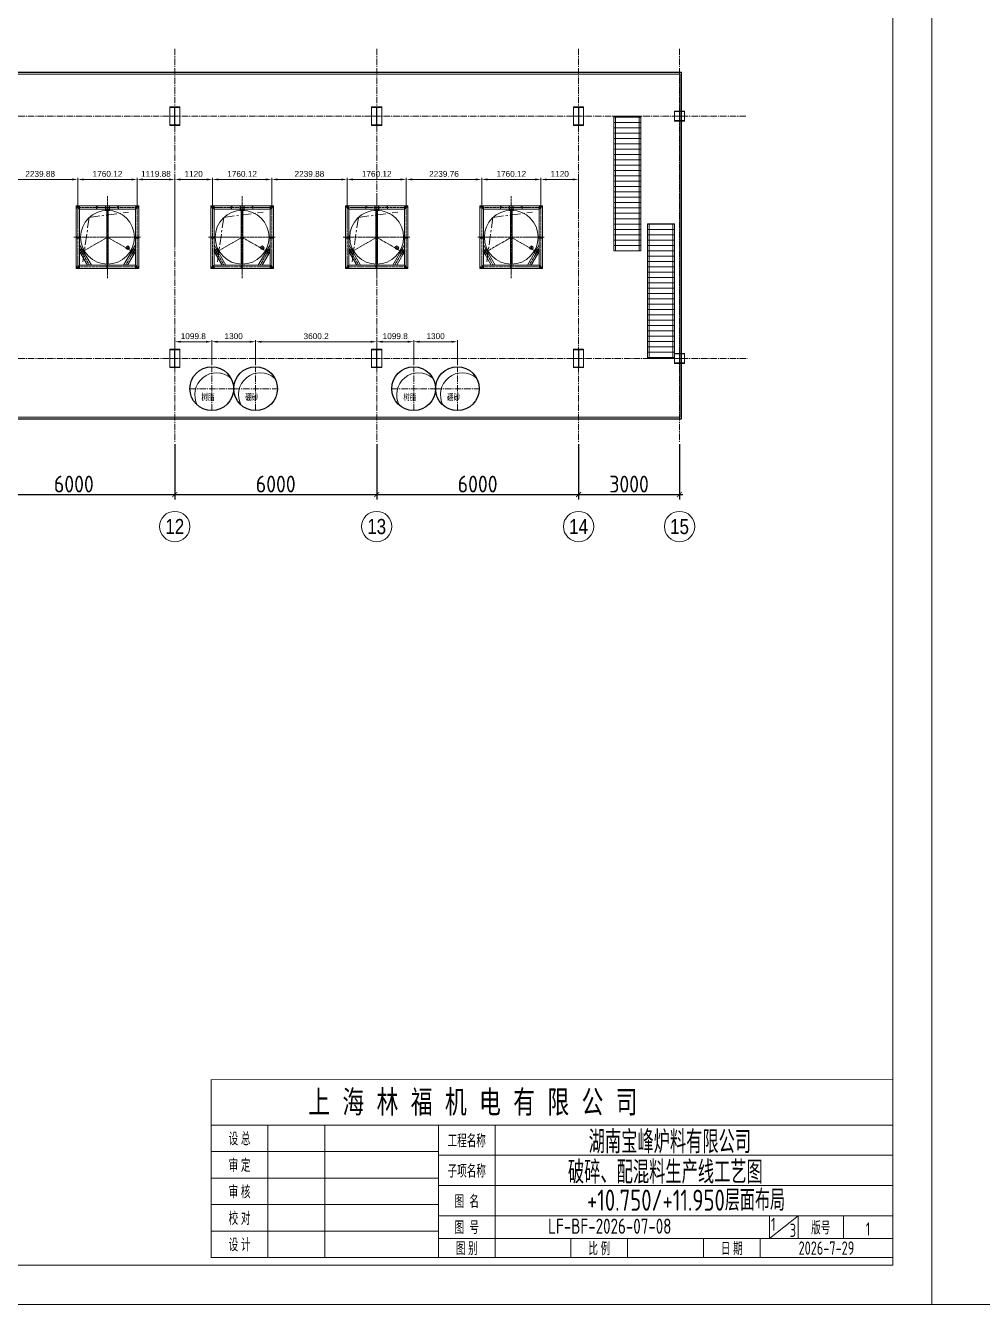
# Model space of a CAD drawing. Header units: millimetres. Extents: x 163705 to 1616509, y 81827 to 302547.
# Drawn here: x 1002869 to 1031304, y 114945 to 152950 of the extents above; entities that cross this region are included whole.
import ezdxf
from ezdxf.enums import TextEntityAlignment as Align

# ---------------------------------------------------------------- set-up
doc = ezdxf.new("R2010")
doc.units = ezdxf.units.MM
doc.header["$LTSCALE"] = 10
for name, pattern in [('ACAD_ISO02W100', [15, 12, -3]), ('CENTER', [50.8, 31.75, -6.35, 6.35, -6.35]), ('CENTER2', [28.575, 19.05, -3.175, 3.175, -3.175])]:
    doc.linetypes.add(name, pattern=pattern)
for name, color, linetype, lineweight in [('1-中心线', 1, 'CENTER2', 0), ('1-剖面线', 8, 'Continuous', 0), ('1-图框层', 7, 'Continuous', 0), ('1-护栏', 4, 'Continuous', 18), ('1-文本', 4, 'Continuous', 0), ('1-标注', 3, 'Continuous', 0), ('1-虚线', 8, 'ACAD_ISO02W100', 0), ('1-设备轮廓', 2, 'Continuous', 18), ('1-轴线', 9, 'CENTER', 0), ('1-钢构', 6, 'Continuous', 0)]:
    doc.layers.add(name, color=color, linetype=linetype, lineweight=lineweight)
doc.styles.add('ARIAL', font='arial.ttf', dxfattribs={"width": 0.7})
doc.styles.add('CGY_HZ', font='tssdeng.shx', dxfattribs={"width": 0.75, "bigfont": 'tssdchn.shx'})
doc.styles.add('GY', font='arial.ttf', dxfattribs={"width": 0.6})
doc.styles.add('gy2', font='tssdeng.shx', dxfattribs={"width": 0.7, "bigfont": 'tssdchn.shx'})
doc.styles.add('HZ', font='gbenor.shx', dxfattribs={"bigfont": 'gbcbig.shx'})
doc.styles.get("Standard").update_dxf_attribs({"font": 'arial.ttf'})
doc.styles.add('基础标注', font='arial.ttf', dxfattribs={"width": 0.7})
doc.dimstyles.new('100$0', dxfattribs={"dimscale": 100, "dimtxt": 5, "dimasz": 1.5, "dimexe": 1.5, "dimexo": 0.5, "dimtad": 1, "dimdec": 0, "dimdsep": 46, "dimtxsty": 'HZ', "dimblk": 'ARCHTICK', "dimcen": 2.5, "dimdle": 1, "dimclrd": 256, "dimclre": 256, "dimadec": 0, "dimazin": 0, "dimtfac": 1, "dimtdec": 0, "dimtmove": 0, "dimatfit": 3, "dimfxl": 0, "dimarcsym": 0})
doc.dimstyles.new('AM_GB50$0', dxfattribs={"dimscale": 50, "dimtxt": 3.5, "dimasz": 3.5, "dimexe": 1, "dimexo": 1, "dimgap": 1.5, "dimtad": 1, "dimdsep": 46, "dimtxsty": 'Standard', "dimcen": 0, "dimclrd": 256, "dimclre": 256, "dimclrt": 2, "dimadec": 0, "dimazin": 2, "dimtp": 0.1, "dimtm": 0.1, "dimtfac": 0.71, "dimtdec": 3, "dimtmove": 0, "dimatfit": 3, "dimfxl": 0, "dimlwd": -1, "dimlwe": -1, "dimarcsym": 0})

# ---------------------------------------------------------------- blocks, each defined once
blk = doc.blocks.new('标题栏')
at = {"layer": '1-图框层', "ltscale": 0.8}
for p, q in [((-11953, 2690), (0, 2690)), ((-11953, 1893), (0, 1893)), ((-3243, 498), (-2490, 1096)), ((-3243, 498), (-3243, 1096))]:
    blk.add_line(p, q, dxfattribs=at)
at = {"layer": '1-图框层'}
blk.add_line((-12950, 0), (-13448, 0), dxfattribs=at)
at = {"layer": '1-图框层', "ltscale": 0.8, "const_width": 20}
blk.add_lwpolyline([(0, 4682), (-17930, 4682), (-17930, 0), (0, 0)], close=True, dxfattribs=at)
at = {"layer": '1-图框层', "ltscale": 0.8}
for points in [[(0, 3486), (-17930, 3486)], [(-16436, 0), (-16436, 3486)], [(-14942, 3486), (-14942, 0)], [(-11953, 0), (-11953, 3486)], [(-10459, 0), (-10459, 3486)], [(-17930, 2789), (-11953, 2789)], [(-17930, 2092), (-11953, 2092)], [(-17930, 1395), (-11953, 1395)], [(-11953, 1096), (0, 1096)], [(-2490, 498), (-2490, 1096)], [(-1295, 1096), (-1295, 498)], [(-17930, 697), (-11953, 697)], [(-11953, 498), (0, 498)], [(-8467, 498), (-8467, 0)], [(-6973, 498), (-6973, 0)], [(-4981, 498), (-4981, 0)], [(-3486, 498), (-3486, 0)]]:
    blk.add_lwpolyline(points, dxfattribs=at)
at = {"layer": '1-文本', "style": '基础标注', "width": 0.7}
blk.add_text('上  海  林  福  机  电  有  限  公  司', height=600, dxfattribs=at).set_placement((-15376, 3796))
at = {"layer": '1-文本', "ltscale": 0.8, "style": 'CGY_HZ', "width": 0.75}
for s, height, p in [('           湖南宝峰炉料有限公司', 599.5, (-11000, 2743, 13)), ('         破碎、配混料生产线工艺图', 599.5, (-11000, 1946, 13)), ('LF-BF-2026-07-08', 400, (-9064, 624, 13))]:
    blk.add_text(s, height=height, dxfattribs=at).set_placement(p)
at = {"layer": '1-文本', "ltscale": 0.8}
for s, height, style, width, p in [('设 总', 300, 'GY', 0.6, (-17183, 3138)), ('工程名称', 300, 'GY', 0.6, (-11206, 3088)), ('审 定', 300, 'GY', 0.6, (-17183, 2440)), ('子项名称', 300, 'GY', 0.6, (-11206, 2291)), ('审 核', 300, 'GY', 0.6, (-17183, 1743)), ('图  名', 300, 'GY', 0.6, (-11206, 1494)), ('校 对', 300, 'GY', 0.6, (-17183, 1046)), ('图  号', 300, 'GY', 0.6, (-11206, 797)), ('3', 351, 'gy2', 0.7, (-2625, 716)), ('版号', 300, 'GY', 0.6, (-1893, 797)), ('1', 351, 'gy2', 0.7, (-647, 750)), ('设 计', 300, 'GY', 0.6, (-17183, 349)), ('图 别', 300, 'GY', 0.6, (-11206, 249)), ('比 例', 300, 'GY', 0.6, (-7720, 249)), ('日 期', 300, 'GY', 0.6, (-4234, 249)), ('2026-7-29', 351, 'gy2', 0.7, (-1743, 249))]:
    blk.add_text(s, height=height, dxfattribs=dict(at, style=style, width=width)).set_placement(p, align=Align.MIDDLE)
blk = doc.blocks.new('G$CEDFA10A2')
for p, q in [((0, 535), (0, 553)), ((0, 553), (150, 553)), ((131.5, 535), (0, 535)), ((0, 535), (0, 21)), ((144.5, 34), (144.5, 522)), ((300, 553), (150, 553)), ((155.5, 34), (155.5, 522)), ((168.5, 535), (300, 535)), ((300, 535), (300, 553)), ((300, 535), (300, 21)), ((0, 21), (131.5, 21)), ((0, 3), (0, 21)), ((150, 3), (0, 3)), ((150, 3), (300, 3)), ((300, 21), (168.5, 21)), ((300, 3), (300, 21))]:
    blk.add_line(p, q)
for centre, start, end in [((131.5, 522), 0, 90), ((168.5, 522), 90, 180), ((131.5, 34), 270, 0), ((168.5, 34), 180, 270)]:
    blk.add_arc(centre, 13, start, end)
at = {"layer": '1-中心线'}
for p, q in [((150, 0), (150, 556)), ((-3, 278), (303, 278))]:
    blk.add_line(p, q, dxfattribs=at)
blk.add_text('HC_SUPERPART', height=0.001).set_placement((150, 3))
blk = doc.blocks.new('G$C2B9B74B2')
for p, q in [((0, 153), (306, 153)), ((3, 288), (3, 303)), ((3, 303), (153, 303)), ((135, 288), (3, 288)), ((3, 288), (3, 18)), ((3, 3), (3, 18)), ((3, 18), (135, 18)), ((153, 3), (3, 3)), ((148, 31), (148, 275)), ((153, 0), (153, 306)), ((303, 303), (153, 303)), ((153, 3), (303, 3)), ((158, 31), (158, 275)), ((171, 288), (303, 288)), ((303, 18), (171, 18)), ((303, 288), (303, 303)), ((303, 288), (303, 18)), ((303, 3), (303, 18))]:
    blk.add_line(p, q)
for centre, start, end in [((135, 275), 0, 90), ((135, 31), 270, 0), ((171, 275), 90, 180), ((171, 31), 180, 270)]:
    blk.add_arc(centre, 13, start, end)
blk.add_text('HC_SUPERPART', height=0.001).set_placement((153, 3))
blk = doc.blocks.new('10#')
blk.add_lwpolyline([(0, 0), (48, 0), (48, 3, 0.385314), (44, 7), (13, 10, -0.385314), (5, 18), (5, 50), (5, 82, -0.385314), (13, 90), (44, 93, 0.385314), (48, 97), (48, 100), (0, 100), (0, 50)], format="xyb", close=True)
blk = doc.blocks.new('*U113')
at = {"layer": '1-中心线'}
for p, q in [((-57.5, 0), (-10.8, 0)), ((-5.4, 0), (5.4, 0)), ((0, 10.8), (0, 57.5)), ((0, -5.4), (0, 5.4)), ((10.8, 0), (57.5, 0)), ((0, -57.5), (0, -10.8))]:
    blk.add_line(p, q, dxfattribs=at)
blk = doc.blocks.new('A$C4D86169D1')
for p, q in [((-830, 830), (-930, 930)), ((830, 830), (930, 930)), ((-830, -222), (-479, -830)), ((830, -222), (479, -830)), ((-830, -422), (-595, -830)), ((830, -422), (595, -830)), ((-830, -830), (-930, -930)), ((830, -830), (930, -930))]:
    blk.add_line(p, q)
for points in [[(-930, 930), (930, 930), (930, -930), (-930, -930)], [(-830, 830), (830, 830), (830, -830), (-830, -830)]]:
    blk.add_lwpolyline(points, close=True)
at = {"layer": '1-中心线', "ltscale": 0.4}
for p, q in [((0, -1218, 0), (0, 1218, 0)), ((-20, 880), (21, 880)), ((-996, 0), (981, 0)), ((0, 0), (-672, -388)), ((0, 0), (672, -388)), ((-830, -322), (-537, -830)), ((830, -322), (537, -830)), ((-672, -388), (-819, -473)), ((-752, -457), (-772, -422)), ((672, -388), (819, -473)), ((772, -423), (752, -458))]:
    blk.add_line(p, q, dxfattribs=at)
blk.add_lwpolyline([(-880, 880), (880, 880), (880, -880), (-880, -880)], close=True, dxfattribs=at)
at = {"layer": '1-虚线', "ltscale": 0.1}
for p, q in [((-24, 800), (-24, -800)), ((24, 800), (24, -800))]:
    blk.add_line(p, q, dxfattribs=at)
at = {"layer": '1-设备轮廓'}
for p, q in [((-50, 808), (-50, 930)), ((50, 930), (50, 808)), ((-830, -422), (-725, -361)), ((725, -361), (830, -422)), ((-675, -447), (-780, -508)), ((780, -508), (675, -447))]:
    blk.add_line(p, q, dxfattribs=at)
for points in [[(-60, 797), (-60, 930), (60, 930), (60, 797)], [(-661, -451), (-775, -517), (-835, -413), (-721, -347)], [(721, -347), (835, -413), (775, -517), (661, -451)]]:
    blk.add_lwpolyline(points, dxfattribs=at)
for centre, radius in [((0, 0), 800), ((0, 880), 12), ((600, -310), 54), ((-762, -440), 12), ((762, -440), 12)]:
    blk.add_circle(centre, radius, dxfattribs=at)
for centre, start, end in [((0, 100), 85.1523, 94.8477), ((-87, -50), 205.1523, 214.8477), ((87, -50), 325.1523, 334.8477)]:
    blk.add_arc(centre, 710, start, end, dxfattribs=at)
at = {"layer": '1-中心线'}
blk.add_blockref('*U113', (600, -310), dxfattribs=at)
at = {"layer": '1-虚线'}
for p, rotation in [((-930, 904), 270), ((324, 930), 180), ((930, -24), 90), ((930, -904), 90)]:
    blk.add_blockref('10#', p, dxfattribs=dict(at, rotation=rotation))
at = {"layer": '1-虚线', "xscale": -1}
for p, rotation in [((-324, 930), 180), ((930, 904), 89.99999999999993), ((-930, -24), 270), ((-930, -904), 270), ((-24, -830), 180)]:
    blk.add_blockref('10#', p, dxfattribs=dict(at, rotation=rotation))
blk = doc.blocks.new('_ArchTick')
at = {"const_width": 0.15}
blk.add_lwpolyline([(-0.5, -0.5), (0.5, 0.5)], dxfattribs=at)
blk = doc.blocks.new('*D240')
at = {"layer": '1-标注', "lineweight": -2, "transparency": 16777216}
for p, q in [((1001303, 140509), (1001303, 138863)), ((1007303, 140509), (1007303, 138863)), ((1001203, 139013), (1007403, 139013))]:
    blk.add_line(p, q, dxfattribs=at)
at = {"layer": 'Defpoints', "transparency": 16777216}
for p in [(1001303, 140559), (1007303, 140559), (1007303, 139013)]:
    blk.add_point(p, dxfattribs=at)
at = {"layer": '1-标注', "lineweight": -2, "transparency": 16777216, "xscale": 150, "yscale": 150, "zscale": 150, "rotation": 180}
blk.add_blockref('_ArchTick', (1001303, 139013), dxfattribs=at)
at = {"layer": '1-标注', "lineweight": -2, "transparency": 16777216, "xscale": 150, "yscale": 150, "zscale": 150}
blk.add_blockref('_ArchTick', (1007303, 139013), dxfattribs=at)
at = {"layer": '1-标注', "transparency": 16777216, "insert": (1004303, 139325), "char_height": 500, "attachment_point": 5, "style": 'HZ'}
blk.add_mtext('6000', dxfattribs=at)
blk = doc.blocks.new('*D241')
at = {"layer": '1-标注', "lineweight": -2, "transparency": 16777216}
for p, q in [((1007303, 140509), (1007303, 138863)), ((1013303, 140509), (1013303, 138863)), ((1007203, 139013), (1013403, 139013))]:
    blk.add_line(p, q, dxfattribs=at)
at = {"layer": 'Defpoints', "transparency": 16777216}
for p in [(1007303, 140559), (1013303, 140559), (1013303, 139013)]:
    blk.add_point(p, dxfattribs=at)
at = {"layer": '1-标注', "lineweight": -2, "transparency": 16777216, "xscale": 150, "yscale": 150, "zscale": 150, "rotation": 180}
blk.add_blockref('_ArchTick', (1007303, 139013), dxfattribs=at)
at = {"layer": '1-标注', "lineweight": -2, "transparency": 16777216, "xscale": 150, "yscale": 150, "zscale": 150}
blk.add_blockref('_ArchTick', (1013303, 139013), dxfattribs=at)
at = {"layer": '1-标注', "transparency": 16777216, "insert": (1010303, 139325), "char_height": 500, "attachment_point": 5, "style": 'HZ'}
blk.add_mtext('6000', dxfattribs=at)
blk = doc.blocks.new('*D242')
at = {"layer": '1-标注', "lineweight": -2, "transparency": 16777216}
for p, q in [((1013303, 140509), (1013303, 138863)), ((1019303, 140509), (1019303, 138863)), ((1013203, 139013), (1019403, 139013))]:
    blk.add_line(p, q, dxfattribs=at)
at = {"layer": 'Defpoints', "transparency": 16777216}
for p in [(1013303, 140559), (1019303, 140559), (1019303, 139013)]:
    blk.add_point(p, dxfattribs=at)
at = {"layer": '1-标注', "lineweight": -2, "transparency": 16777216, "xscale": 150, "yscale": 150, "zscale": 150, "rotation": 180}
blk.add_blockref('_ArchTick', (1013303, 139013), dxfattribs=at)
at = {"layer": '1-标注', "lineweight": -2, "transparency": 16777216, "xscale": 150, "yscale": 150, "zscale": 150}
blk.add_blockref('_ArchTick', (1019303, 139013), dxfattribs=at)
at = {"layer": '1-标注', "transparency": 16777216, "insert": (1016303, 139325), "char_height": 500, "attachment_point": 5, "style": 'HZ'}
blk.add_mtext('6000', dxfattribs=at)
blk = doc.blocks.new('*D243')
at = {"layer": '1-标注', "lineweight": -2, "transparency": 16777216}
for p, q in [((1019303, 140509), (1019303, 138863)), ((1022303, 140509), (1022303, 138863)), ((1019203, 139013), (1022403, 139013))]:
    blk.add_line(p, q, dxfattribs=at)
at = {"layer": 'Defpoints', "transparency": 16777216}
for p in [(1019303, 140559), (1022303, 140559), (1022303, 139013)]:
    blk.add_point(p, dxfattribs=at)
at = {"layer": '1-标注', "lineweight": -2, "transparency": 16777216, "xscale": 150, "yscale": 150, "zscale": 150, "rotation": 180}
blk.add_blockref('_ArchTick', (1019303, 139013), dxfattribs=at)
at = {"layer": '1-标注', "lineweight": -2, "transparency": 16777216, "xscale": 150, "yscale": 150, "zscale": 150}
blk.add_blockref('_ArchTick', (1022303, 139013), dxfattribs=at)
at = {"layer": '1-标注', "transparency": 16777216, "insert": (1020803, 139325), "char_height": 500, "attachment_point": 5, "style": 'HZ'}
blk.add_mtext('3000', dxfattribs=at)
blk = doc.blocks.new('*U489')
at = {"layer": '1-护栏'}
h = blk.add_hatch(dxfattribs=at)
h.set_pattern_fill('ANSI31', color=256, scale=50, angle=315)
h.set_pattern_definition([(0, (-900, 1161.77), (4e-14, 158.75), [])])
h.paths.add_polyline_path([(800, 0), (0, 0), (0, 4000), (800, 4000)])
for p, q in [((50, 4000), (50, 0)), ((750, 4000), (750, 0))]:
    blk.add_line(p, q, dxfattribs=at)
at = {"layer": '1-钢构'}
blk.add_lwpolyline([(800, 0), (0, 0), (0, 4000), (800, 4000)], close=True, dxfattribs=at)
blk = doc.blocks.new('*D517')
at = {"layer": '1-标注', "transparency": 16777216}
for p, q in [((1018183, 147590), (1018183, 148427)), ((1018358, 148377), (1019128, 148377)), ((1019303, 147590), (1019303, 148427))]:
    blk.add_line(p, q, dxfattribs=at)
for points in [[(1018358, 148407), (1018358, 148348), (1018183, 148377)], [(1019128, 148407), (1019128, 148348), (1019303, 148377)]]:
    blk.add_solid(points, dxfattribs=at)
at = {"layer": 'Defpoints', "transparency": 16777216}
for p in [(1019303, 148377), (1018183, 147540), (1019303, 147540)]:
    blk.add_point(p, dxfattribs=at)
at = {"layer": '1-标注', "transparency": 16777216, "insert": (1018743, 148542), "char_height": 175, "attachment_point": 5}
blk.add_mtext('1120', dxfattribs=at)
blk = doc.blocks.new('*D518')
at = {"layer": '1-标注', "transparency": 16777216}
for p, q in [((1016423, 147590), (1016423, 148427)), ((1018008, 148377), (1016598, 148377)), ((1018183, 147590), (1018183, 148427))]:
    blk.add_line(p, q, dxfattribs=at)
for points in [[(1016598, 148407), (1016598, 148348), (1016423, 148377)], [(1018008, 148407), (1018008, 148348), (1018183, 148377)]]:
    blk.add_solid(points, dxfattribs=at)
at = {"layer": 'Defpoints', "transparency": 16777216}
for p in [(1016423, 148377), (1016423, 147540), (1018183, 147540)]:
    blk.add_point(p, dxfattribs=at)
at = {"layer": '1-标注', "transparency": 16777216, "insert": (1017303, 148542), "char_height": 175, "attachment_point": 5}
blk.add_mtext('1760.12', dxfattribs=at)
blk = doc.blocks.new('*D519')
at = {"layer": '1-标注', "transparency": 16777216}
for p, q in [((1014183, 147590), (1014183, 148427)), ((1016248, 148377), (1014358, 148377)), ((1016423, 147590), (1016423, 148427))]:
    blk.add_line(p, q, dxfattribs=at)
for points in [[(1014358, 148407), (1014358, 148348), (1014183, 148377)], [(1016248, 148407), (1016248, 148348), (1016423, 148377)]]:
    blk.add_solid(points, dxfattribs=at)
at = {"layer": 'Defpoints', "transparency": 16777216}
for p in [(1014183, 148377), (1014183, 147540), (1016423, 147540)]:
    blk.add_point(p, dxfattribs=at)
at = {"layer": '1-标注', "transparency": 16777216, "insert": (1015303, 148542), "char_height": 175, "attachment_point": 5}
blk.add_mtext('2239.76', dxfattribs=at)
blk = doc.blocks.new('*D520')
at = {"layer": '1-标注', "transparency": 16777216}
for p, q in [((1012423, 147590), (1012423, 148427)), ((1014008, 148377), (1012598, 148377)), ((1014183, 147590), (1014183, 148427))]:
    blk.add_line(p, q, dxfattribs=at)
for points in [[(1012598, 148407), (1012598, 148348), (1012423, 148377)], [(1014008, 148407), (1014008, 148348), (1014183, 148377)]]:
    blk.add_solid(points, dxfattribs=at)
at = {"layer": 'Defpoints', "transparency": 16777216}
for p in [(1012423, 148377), (1012423, 147540), (1014183, 147540)]:
    blk.add_point(p, dxfattribs=at)
at = {"layer": '1-标注', "transparency": 16777216, "insert": (1013303, 148542), "char_height": 175, "attachment_point": 5}
blk.add_mtext('1760.12', dxfattribs=at)
blk = doc.blocks.new('*D521')
at = {"layer": '1-标注', "transparency": 16777216}
for p, q in [((1010183, 147590), (1010183, 148427)), ((1012248, 148377), (1010358, 148377)), ((1012423, 147590), (1012423, 148427))]:
    blk.add_line(p, q, dxfattribs=at)
for points in [[(1010358, 148407), (1010358, 148348), (1010183, 148377)], [(1012248, 148407), (1012248, 148348), (1012423, 148377)]]:
    blk.add_solid(points, dxfattribs=at)
at = {"layer": 'Defpoints', "transparency": 16777216}
for p in [(1010183, 148377), (1010183, 147540), (1012423, 147540)]:
    blk.add_point(p, dxfattribs=at)
at = {"layer": '1-标注', "transparency": 16777216, "insert": (1011303, 148542), "char_height": 175, "attachment_point": 5}
blk.add_mtext('2239.88', dxfattribs=at)
blk = doc.blocks.new('*D522')
at = {"layer": '1-标注', "transparency": 16777216}
for p, q in [((1008423, 147590), (1008423, 148427)), ((1010008, 148377), (1008598, 148377)), ((1010183, 147590), (1010183, 148427))]:
    blk.add_line(p, q, dxfattribs=at)
for points in [[(1008598, 148407), (1008598, 148348), (1008423, 148377)], [(1010008, 148407), (1010008, 148348), (1010183, 148377)]]:
    blk.add_solid(points, dxfattribs=at)
at = {"layer": 'Defpoints', "transparency": 16777216}
for p in [(1008423, 148377), (1008423, 147540), (1010183, 147540)]:
    blk.add_point(p, dxfattribs=at)
at = {"layer": '1-标注', "transparency": 16777216, "insert": (1009303, 148542), "char_height": 175, "attachment_point": 5}
blk.add_mtext('1760.12', dxfattribs=at)
blk = doc.blocks.new('*D523')
at = {"layer": '1-标注', "transparency": 16777216}
for p, q in [((1007303, 146460), (1007303, 148427)), ((1008248, 148377), (1007478, 148377)), ((1008423, 147590), (1008423, 148427))]:
    blk.add_line(p, q, dxfattribs=at)
for points in [[(1007478, 148407), (1007478, 148348), (1007303, 148377)], [(1008248, 148407), (1008248, 148348), (1008423, 148377)]]:
    blk.add_solid(points, dxfattribs=at)
at = {"layer": 'Defpoints', "transparency": 16777216}
for p in [(1007303, 148377), (1008423, 147540), (1007303, 146410)]:
    blk.add_point(p, dxfattribs=at)
at = {"layer": '1-标注', "transparency": 16777216, "insert": (1007863, 148542), "char_height": 175, "attachment_point": 5}
blk.add_mtext('1120', dxfattribs=at)
blk = doc.blocks.new('*D524')
at = {"layer": '1-标注', "transparency": 16777216}
for p, q in [((1006183, 147590), (1006183, 148427)), ((1007128, 148377), (1006358, 148377)), ((1007303, 146460), (1007303, 148427))]:
    blk.add_line(p, q, dxfattribs=at)
for points in [[(1006358, 148407), (1006358, 148348), (1006183, 148377)], [(1007128, 148407), (1007128, 148348), (1007303, 148377)]]:
    blk.add_solid(points, dxfattribs=at)
at = {"layer": 'Defpoints', "transparency": 16777216}
for p in [(1006183, 148377), (1006183, 147540), (1007303, 146410)]:
    blk.add_point(p, dxfattribs=at)
at = {"layer": '1-标注', "transparency": 16777216, "insert": (1006743, 148542), "char_height": 175, "attachment_point": 5}
blk.add_mtext('1119.88', dxfattribs=at)
blk = doc.blocks.new('*D525')
at = {"layer": '1-标注', "transparency": 16777216}
for p, q in [((1004423, 147590), (1004423, 148427)), ((1006008, 148377), (1004598, 148377)), ((1006183, 147590), (1006183, 148427))]:
    blk.add_line(p, q, dxfattribs=at)
for points in [[(1004598, 148407), (1004598, 148348), (1004423, 148377)], [(1006008, 148407), (1006008, 148348), (1006183, 148377)]]:
    blk.add_solid(points, dxfattribs=at)
at = {"layer": 'Defpoints', "transparency": 16777216}
for p in [(1004423, 148377), (1004423, 147540), (1006183, 147540)]:
    blk.add_point(p, dxfattribs=at)
at = {"layer": '1-标注', "transparency": 16777216, "insert": (1005303, 148542), "char_height": 175, "attachment_point": 5}
blk.add_mtext('1760.12', dxfattribs=at)
blk = doc.blocks.new('*D526')
at = {"layer": '1-标注', "transparency": 16777216}
for p, q in [((1002183, 147590), (1002183, 148427)), ((1004248, 148377), (1002358, 148377)), ((1004423, 147590), (1004423, 148427))]:
    blk.add_line(p, q, dxfattribs=at)
for points in [[(1002358, 148407), (1002358, 148348), (1002183, 148377)], [(1004248, 148407), (1004248, 148348), (1004423, 148377)]]:
    blk.add_solid(points, dxfattribs=at)
at = {"layer": 'Defpoints', "transparency": 16777216}
for p in [(1002183, 148377), (1002183, 147540), (1004423, 147540)]:
    blk.add_point(p, dxfattribs=at)
at = {"layer": '1-标注', "transparency": 16777216, "insert": (1003303, 148542), "char_height": 175, "attachment_point": 5}
blk.add_mtext('2239.88', dxfattribs=at)
blk = doc.blocks.new('G$CA88DA0A2')
blk.add_circle((653, 653), 650)
at = {"layer": '1-中心线'}
for p, q in [((653, 0), (653, 1306)), ((0, 653), (1306, 653))]:
    blk.add_line(p, q, dxfattribs=at)
at = {"layer": '1-剖面线'}
blk.add_arc((798, 475), 650, 49.4312, 209.0859, dxfattribs=at)
blk = doc.blocks.new('*D648')
at = {"layer": '1-标注', "transparency": 16777216}
for p, q in [((1007303, 143388), (1007303, 143605)), ((1007478, 143555), (1008228, 143555)), ((1008403, 142863), (1008403, 143605))]:
    blk.add_line(p, q, dxfattribs=at)
for points in [[(1007478, 143584), (1007478, 143525), (1007303, 143555)], [(1008228, 143584), (1008228, 143525), (1008403, 143555)]]:
    blk.add_solid(points, dxfattribs=at)
at = {"layer": 'Defpoints', "transparency": 16777216}
for p in [(1007303, 143338), (1008403, 143555), (1008403, 142813)]:
    blk.add_point(p, dxfattribs=at)
at = {"layer": '1-标注', "transparency": 16777216, "insert": (1007853, 143719), "char_height": 175, "attachment_point": 5}
blk.add_mtext('1099.8', dxfattribs=at)
blk = doc.blocks.new('*D649')
at = {"layer": '1-标注', "transparency": 16777216}
for p, q in [((1008403, 142863), (1008403, 143605)), ((1008578, 143555), (1009528, 143555)), ((1009703, 142863), (1009703, 143605))]:
    blk.add_line(p, q, dxfattribs=at)
for points in [[(1008578, 143584), (1008578, 143525), (1008403, 143555)], [(1009528, 143584), (1009528, 143525), (1009703, 143555)]]:
    blk.add_solid(points, dxfattribs=at)
at = {"layer": 'Defpoints', "transparency": 16777216}
for p in [(1009703, 143555), (1008403, 142813), (1009703, 142813)]:
    blk.add_point(p, dxfattribs=at)
at = {"layer": '1-标注', "transparency": 16777216, "insert": (1009053, 143719), "char_height": 175, "attachment_point": 5}
blk.add_mtext('1300', dxfattribs=at)
blk = doc.blocks.new('*D650')
at = {"layer": '1-标注', "transparency": 16777216}
for p, q in [((1009703, 142863), (1009703, 143605)), ((1009878, 143555), (1013128, 143555)), ((1013303, 143388), (1013303, 143605))]:
    blk.add_line(p, q, dxfattribs=at)
for points in [[(1009878, 143584), (1009878, 143525), (1009703, 143555)], [(1013128, 143584), (1013128, 143525), (1013303, 143555)]]:
    blk.add_solid(points, dxfattribs=at)
at = {"layer": 'Defpoints', "transparency": 16777216}
for p in [(1013303, 143555), (1013303, 143338), (1009703, 142813)]:
    blk.add_point(p, dxfattribs=at)
at = {"layer": '1-标注', "transparency": 16777216, "insert": (1011503, 143719), "char_height": 175, "attachment_point": 5}
blk.add_mtext('3600.2', dxfattribs=at)
blk = doc.blocks.new('*D651')
at = {"layer": '1-标注', "transparency": 16777216}
for p, q in [((1014403, 142863), (1014403, 143605)), ((1014578, 143555), (1015528, 143555)), ((1015703, 142863), (1015703, 143605))]:
    blk.add_line(p, q, dxfattribs=at)
for points in [[(1014578, 143584), (1014578, 143525), (1014403, 143555)], [(1015528, 143584), (1015528, 143525), (1015703, 143555)]]:
    blk.add_solid(points, dxfattribs=at)
at = {"layer": 'Defpoints', "transparency": 16777216}
for p in [(1015703, 143555), (1014403, 142813), (1015703, 142813)]:
    blk.add_point(p, dxfattribs=at)
at = {"layer": '1-标注', "transparency": 16777216, "insert": (1015053, 143719), "char_height": 175, "attachment_point": 5}
blk.add_mtext('1300', dxfattribs=at)
blk = doc.blocks.new('*D652')
at = {"layer": '1-标注', "transparency": 16777216}
for p, q in [((1013303, 143388), (1013303, 143605)), ((1013478, 143555), (1014228, 143555)), ((1014403, 142860), (1014403, 143605))]:
    blk.add_line(p, q, dxfattribs=at)
for points in [[(1013478, 143584), (1013478, 143525), (1013303, 143555)], [(1014228, 143584), (1014228, 143525), (1014403, 143555)]]:
    blk.add_solid(points, dxfattribs=at)
at = {"layer": 'Defpoints', "transparency": 16777216}
for p in [(1013303, 143338), (1014403, 143555), (1014403, 142810)]:
    blk.add_point(p, dxfattribs=at)
at = {"layer": '1-标注', "transparency": 16777216, "insert": (1013853, 143719), "char_height": 175, "attachment_point": 5}
blk.add_mtext('1099.8', dxfattribs=at)

msp = doc.modelspace()

# ---------------------------------------------------------------- linework, layer by layer
msp.add_lwpolyline([(973740.347, 141259.632), (1022365.347, 141259.632), (1022365.347, 151559.632), (973740.347, 151559.632)], close=True)
at = {"layer": '1-中心线'}
for p, q in [((1007302.847, 152259.738), (1007302.847, 140559.499)), ((1013302.847, 152259.738), (1013302.847, 140559.499)), ((1019302.847, 152259.738), (1019302.847, 140559.499)), ((1022302.847, 152259.738), (1022302.847, 140559.499)), ((959502.847, 150259.632), (1024303.122, 150259.632)), ((959502.847, 143059.632), (1024313.122, 143059.632))]:
    msp.add_line(p, q, dxfattribs=at)
at = {"layer": '1-图框层'}
for points in [[(1029799.818, 184010.246), (932014.948, 184010.246), (932014.948, 114944.595), (1029799.818, 114944.595)], [(1127584.688, 184010.246), (1029799.818, 184010.246), (1029799.818, 114944.595), (1127584.688, 114944.595)]]:
    msp.add_lwpolyline(points, close=True, dxfattribs=at)
msp.add_lwpolyline([(934921.751, 182847.525), (934921.751, 116107.316), (1028637.096, 116107.316), (1028637.096, 182847.525), (934921.751, 182847.525)], dxfattribs=at)
at = {"layer": '1-护栏'}
msp.add_lwpolyline([(973790.347, 141309.632), (1022315.347, 141309.632), (1022315.347, 151509.632), (973790.347, 151509.632)], close=True, dxfattribs=at)
for centre in [(1007302.847, 138062.793), (1013302.847, 138062.793), (1019302.847, 138062.793), (1022302.847, 138062.793)]:
    msp.add_circle(centre, 450, dxfattribs=at)
at = {"layer": '1-轴线'}
for points in [[(1004571.665, 145929.957), (1004757.347, 147250.951), (1005929.796, 147404.802)], [(1008571.665, 145929.957), (1008757.347, 147250.951), (1009929.796, 147404.802)], [(1012571.665, 145929.957), (1012757.347, 147250.951), (1013929.796, 147404.802)], [(1016571.547, 145929.957), (1016757.229, 147250.951), (1017929.678, 147404.802)]]:
    msp.add_lwpolyline(points, dxfattribs=at)

# ---------------------------------------------------------------- block references
for name, p in [('*U489', (1020349.848, 146259.632)), ('*U489', (1021349.848, 143059.632)), ('G$CA88DA0A2', (1007749.643, 141506.632)), ('G$CA88DA0A2', (1009049.643, 141506.632)), ('G$CA88DA0A2', (1013749.643, 141506.632)), ('G$CA88DA0A2', (1015049.643, 141506.632))]:
    msp.add_blockref(name, p)
at = {"layer": '1-设备轮廓'}
for p in [(1005302.847, 146659.632), (1009302.847, 146659.632), (1013302.847, 146659.632), (1017302.729, 146659.632)]:
    msp.add_blockref('A$C4D86169D1', p, dxfattribs=at)
at = {"layer": '1-设备轮廓', "xscale": 1.129587331129726, "yscale": 1.129587331129726, "zscale": 1.129587331129726}
msp.add_blockref('标题栏', (1028637.096, 116338.118), dxfattribs=at)
at = {"layer": '1-钢构'}
for name, p in [('G$CEDFA10A2', (1007152.847, 149981.632)), ('G$CEDFA10A2', (1013152.847, 149981.632)), ('G$CEDFA10A2', (1019152.847, 149981.632)), ('G$C2B9B74B2', (1022149.847, 150106.632)), ('G$CEDFA10A2', (1007152.847, 142781.632)), ('G$CEDFA10A2', (1013152.847, 142781.632)), ('G$CEDFA10A2', (1019152.847, 142781.632)), ('G$C2B9B74B2', (1022149.847, 142906.632))]:
    msp.add_blockref(name, p, dxfattribs=at)

# ---------------------------------------------------------------- texts
at = {"char_height": 194.5715, "attachment_point": 1, "style": 'HZ'}
for s, insert in [('树脂', (1008093.925, 141987.109)), ('硼砂', (1009393.925, 141987.109)), ('树脂', (1014093.925, 141987.109)), ('硼砂', (1015393.925, 141987.109))]:
    msp.add_mtext_dynamic_manual_height_columns(s, width=518.72946, gutter_width=972.858, heights=[0], dxfattribs=dict(at, insert=insert))
at = {"layer": '1-护栏', "style": 'ARIAL', "width": 0.8}
for s, p in [('12', (1007302.847, 138062.793)), ('13', (1013302.847, 138062.793)), ('14', (1019302.847, 138062.793)), ('15', (1022302.847, 138062.793))]:
    msp.add_text(s, height=450, dxfattribs=at).set_placement(p, align=Align.MIDDLE_CENTER)
at = {"layer": '1-文本', "ltscale": 0.8, "style": 'CGY_HZ', "width": 0.75}
for s, height, p in [('+10.750/+11.950层面布局', 628.06984, (1019551.877, 117728.997, -11.679)), ('1', 387.697, (1025020.03, 117133.924, -30.897))]:
    msp.add_text(s, height=height, dxfattribs=at).set_placement(p)

# ---------------------------------------------------------------- dimensions: what is measured, and where the dimension line sits
at = {"layer": '1-标注'}
for base, p1, p2, dimstyle, override, picture, middle in [((1002182.965, 148377.336), (1004422.847, 147539.632), (1002182.965, 147539.632), 'AM_GB50$0', {"dimtmove": 1}, '*D526', (1003302.906, 148541.746)), ((1004422.847, 148377.336), (1006182.965, 147539.632), (1004422.847, 147539.632), 'AM_GB50$0', {"dimtmove": 1}, '*D525', (1005302.906, 148541.687)), ((1006182.965, 148377.336), (1007302.847, 146409.618), (1006182.965, 147539.632), 'AM_GB50$0', {"dimtmove": 1}, '*D524', (1006742.906, 148541.687)), ((1007302.847, 148377.336), (1008422.847, 147539.632), (1007302.847, 146409.618), 'AM_GB50$0', {"dimtmove": 1}, '*D523', (1007862.847, 148541.687)), ((1008422.847, 148377.336), (1010182.965, 147539.632), (1008422.847, 147539.632), 'AM_GB50$0', {"dimtmove": 1}, '*D522', (1009302.906, 148541.687)), ((1010182.965, 148377.336), (1012422.847, 147539.632), (1010182.965, 147539.632), 'AM_GB50$0', {"dimtmove": 1}, '*D521', (1011302.906, 148541.746)), ((1012422.847, 148377.336), (1014182.965, 147539.632), (1012422.847, 147539.632), 'AM_GB50$0', {"dimtmove": 1}, '*D520', (1013302.906, 148541.687)), ((1014182.965, 148377.336), (1016422.729, 147539.632), (1014182.965, 147539.632), 'AM_GB50$0', {"dimtmove": 1}, '*D519', (1015302.847, 148541.746)), ((1016422.729, 148377.336), (1018182.847, 147539.632), (1016422.729, 147539.632), 'AM_GB50$0', {"dimtmove": 1}, '*D518', (1017302.788, 148541.687)), ((1019302.847, 148377.336), (1018182.847, 147539.632), (1019302.847, 147539.632), 'AM_GB50$0', {"dimtmove": 1}, '*D517', (1018742.847, 148541.687)), ((1008402.643, 143554.579), (1007302.847, 143337.632), (1008402.643, 142812.632), 'AM_GB50$0', {"dimtmove": 1}, '*D648', (1007852.745, 143718.929)), ((1009702.643, 143554.579), (1008402.643, 142812.632), (1009702.643, 142812.632), 'AM_GB50$0', {"dimtmove": 1}, '*D649', (1009052.643, 143718.989)), ((1013302.847, 143554.579), (1009702.643, 142812.632), (1013302.847, 143337.632), 'AM_GB50$0', {"dimtmove": 1}, '*D650', (1011502.745, 143718.989)), ((1014402.643, 143554.579), (1013302.847, 143337.632), (1014402.643, 142809.632), 'AM_GB50$0', {"dimtmove": 1}, '*D652', (1013852.745, 143718.929)), ((1015702.643, 143554.579), (1014402.643, 142812.632), (1015702.643, 142812.632), 'AM_GB50$0', {"dimtmove": 1}, '*D651', (1015052.643, 143718.989)), ((1007302.847, 139012.793), (1001302.847, 140559.499), (1007302.847, 140559.499), '100$0', {"dimtol": 0, "dimlim": 0, "dimtdec": 8, "dimtix": 1}, '*D240', (1004302.847, 139325.293)), ((1013302.847, 139012.793), (1007302.847, 140559.499), (1013302.847, 140559.499), '100$0', {"dimtol": 0, "dimlim": 0, "dimtdec": 8, "dimtix": 1}, '*D241', (1010302.847, 139325.293)), ((1019302.847, 139012.793), (1013302.847, 140559.499), (1019302.847, 140559.499), '100$0', {"dimtol": 0, "dimlim": 0, "dimtdec": 8, "dimtix": 1}, '*D242', (1016302.847, 139325.293)), ((1022302.847, 139012.793), (1019302.847, 140559.499), (1022302.847, 140559.499), '100$0', {"dimtol": 0, "dimlim": 0, "dimtdec": 8, "dimtix": 1}, '*D243', (1020802.847, 139325.293))]:
    dim = msp.add_linear_dim(base=base, p1=p1, p2=p2, dimstyle=dimstyle, override=override, dxfattribs=at)
    dim.commit()
    dim.dimension.update_dxf_attribs({"geometry": picture, "text_midpoint": middle})

doc.saveas('drawing.dxf')
